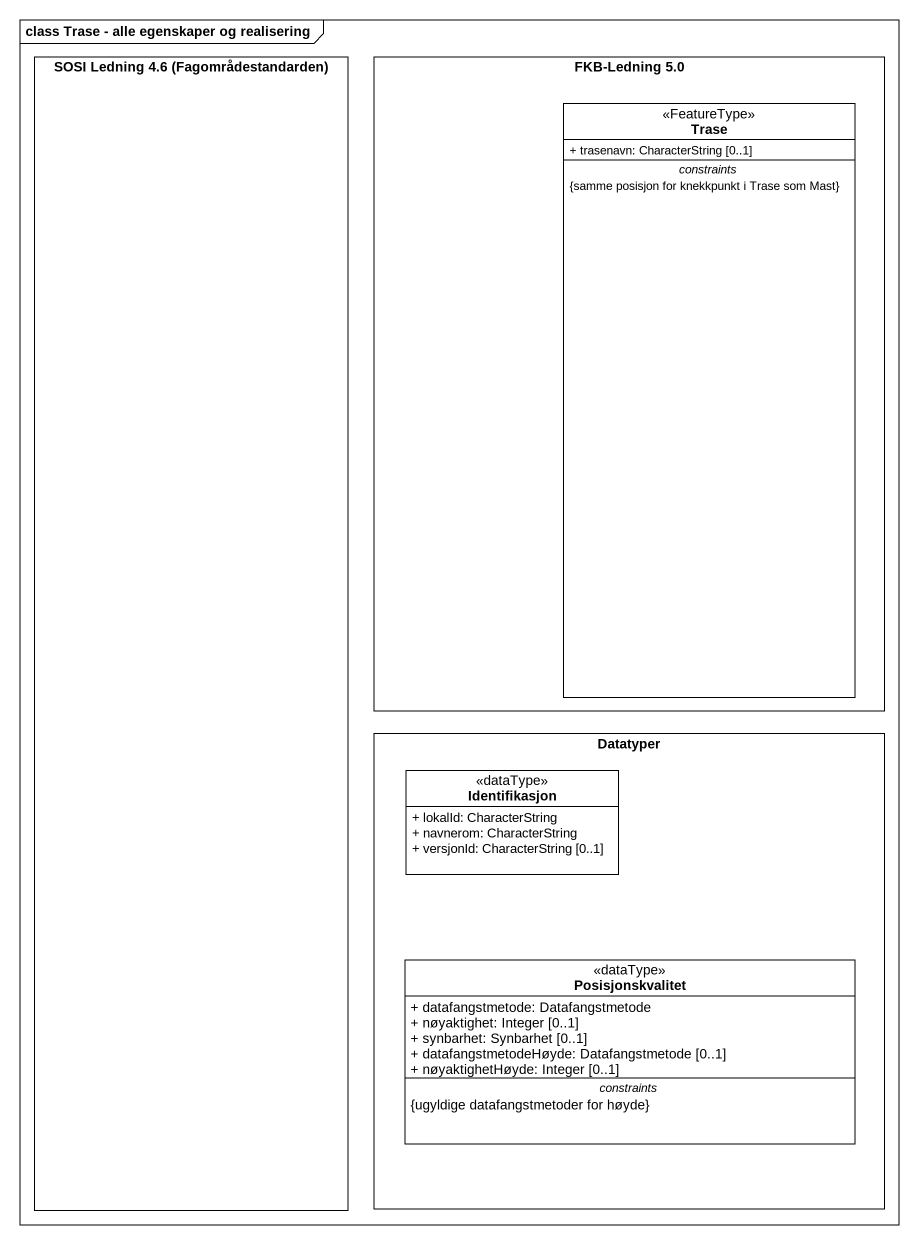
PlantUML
@startuml
mainframe class Trase - alle egenskaper og realisering
allowmixing
hide circle
hide empty members
skinparam classAttributeIconSize 0
rectangle "SOSI Ledning 4.6 (Fagområdestandarden)" as SOSI_Ledning_4_6
rectangle "FKB-Ledning 5.0" as FKB_Ledning_5_0 {
  class Trase <<FeatureType>> #FFFFFF {
    + trasenavn: CharacterString [0..1]
    -- constraints --
    {samme posisjon for knekkpunkt i Trase som Mast}
  }
}
rectangle Datatyper {
  class Identifikasjon <<dataType>> {
    + lokalId: CharacterString
    + navnerom: CharacterString
    + versjonId: CharacterString [0..1]
  }
  class Posisjonskvalitet <<dataType>> {
    + datafangstmetode: Datafangstmetode
    + nøyaktighet: Integer [0..1]
    + synbarhet: Synbarhet [0..1]
    + datafangstmetodeHøyde: Datafangstmetode [0..1]
    + nøyaktighetHøyde: Integer [0..1]
    -- constraints --
    {ugyldige datafangstmetoder for høyde}
  }
}
@enduml
